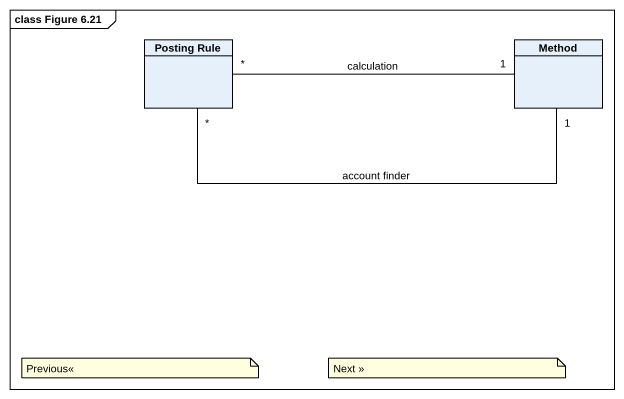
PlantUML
@startuml
mainframe class Figure 6.21
hide circle
hide empty members
class "Posting Rule" as Posting_Rule
class Method
Method "1" -left- "*" Posting_Rule : account finder
Method "1" -left- "*" Posting_Rule : calculation
note as N1
  Previous<<
end note
note as N2
  Next >>
end note
@enduml
